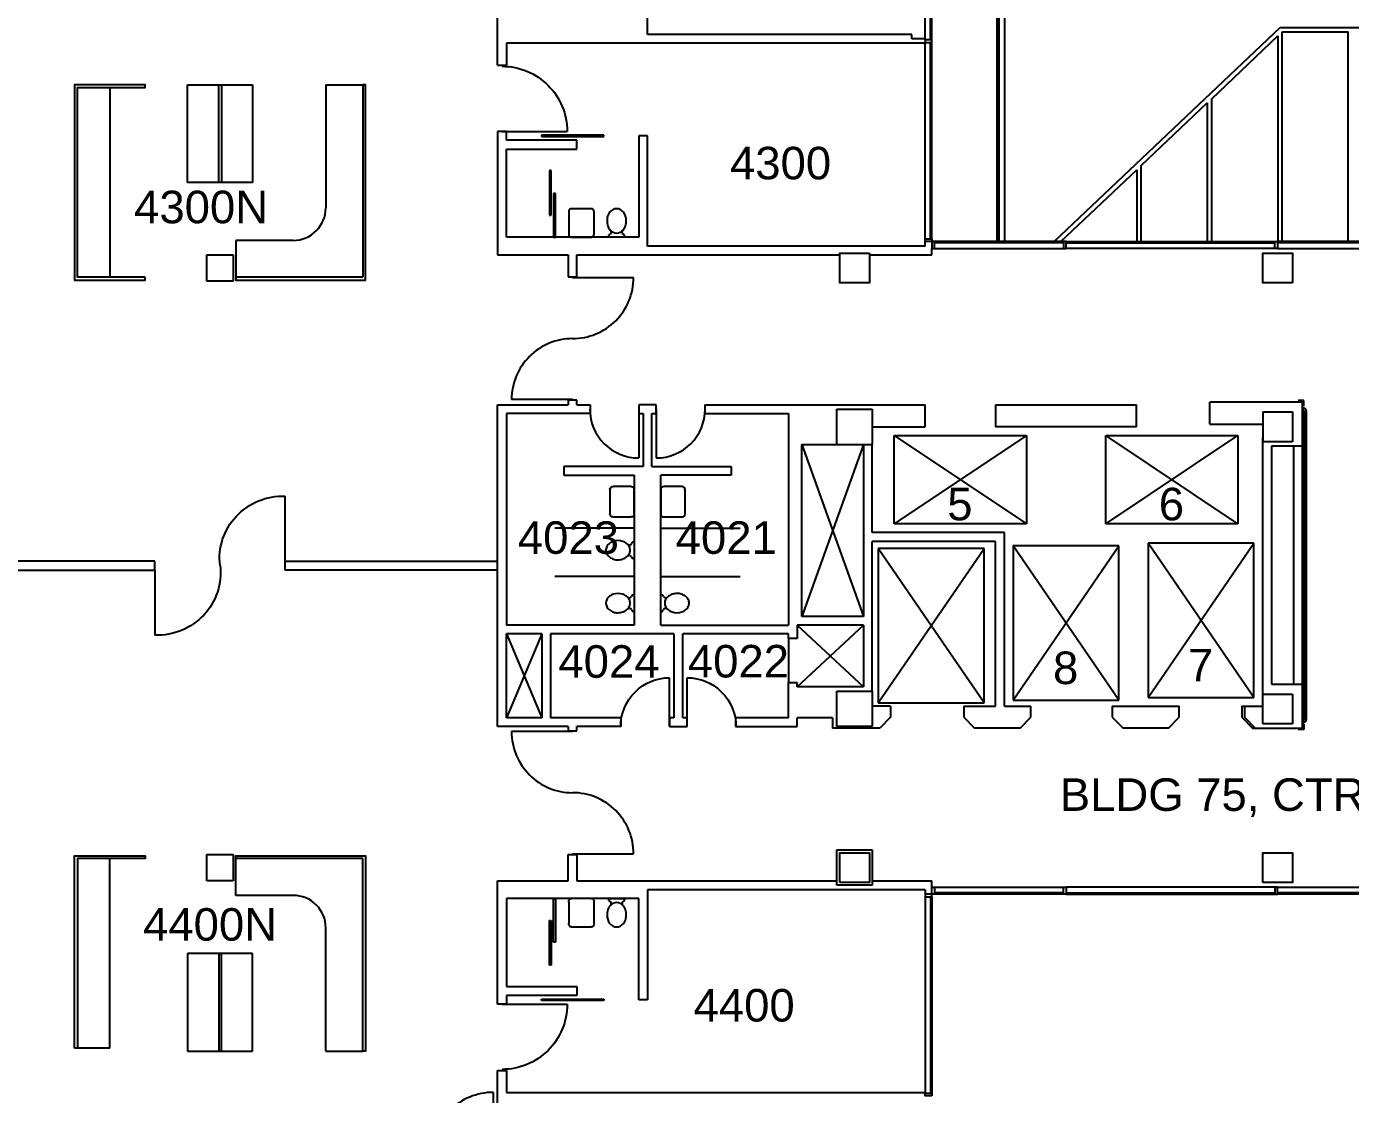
# Model space of a CAD drawing. Extents: x 338 to 7662, y 1527 to 4803.
# Drawn here: x 4984 to 5961, y 2813 to 3600 of the extents above; entities that cross this region are included whole.
import ezdxf

# ---------------------------------------------------------------- set-up
doc = ezdxf.new("R2010")
doc.units = 0
doc.header["$LTSCALE"] = 96
doc.header["$MEASUREMENT"] = 0
doc.layers.get('0').update_dxf_attribs({"linetype": 'CONTINUOUS'})
for name, color, linetype in [('A-ANNO-TEXT-STAIR', 4, 'CONTINUOUS'), ('A-ANNO-TX192', 4, 'CONTINUOUS'), ('A-COLS', 5, 'CONTINUOUS'), ('A-DOOR', 2, 'CONTINUOUS'), ('A-FLOR-EVTR', 2, 'CONTINUOUS'), ('A-FLOR-HRAL', 1, 'CONTINUOUS'), ('A-FLOR-PFIX', 2, 'CONTINUOUS'), ('A-FLOR-TPTN', 1, 'CONTINUOUS'), ('A-FURN', 3, 'CONTINUOUS'), ('A-GLAZ', 2, 'CONTINUOUS'), ('A-GLAZ-SILL', 1, 'CONTINUOUS'), ('A-ROOF-LEVL-MED', 2, 'CONTINUOUS'), ('A-ROOF-LEVL-THICK', 3, 'CONTINUOUS'), ('A-SHFT', 1, 'CONTINUOUS'), ('A-WALL-FULL', 6, 'CONTINUOUS'), ('A-WALL-PRHT', 3, 'CONTINUOUS')]:
    doc.layers.add(name, color=color, linetype=linetype)
doc.styles.add('ARIAL', font='arial.ttf')

# ---------------------------------------------------------------- blocks, each defined once
blk = doc.blocks.new('endglaz')
blk.add_line((0, -4), (154, -4))
blk.add_lwpolyline([(156, -5), (156, 0), (154, 0), (154, -5)], close=True)
at = {"layer": 'A-GLAZ-SILL'}
for p, q in [((0, 0), (154, 0)), ((0, -5), (154, -5))]:
    blk.add_line(p, q, dxfattribs=at)

msp = doc.modelspace()

# ---------------------------------------------------------------- linework, layer by layer
at = {"layer": 'A-COLS'}
for p, q in [((5117.25, 3412.25), (5117.25, 3431.75)), ((5117.25, 3431.75), (5136.75, 3431.75)), ((5136.75, 3431.75), (5136.75, 3412.25)), ((5136.75, 3412.25), (5117.25, 3412.25)), ((5582, 3318), (5608, 3318)), ((5582, 3292), (5582, 3318)), ((5608, 3318), (5608, 3292)), ((5896, 3316), (5918, 3316)), ((5896, 3316), (5896, 3294)), ((5918, 3316), (5918, 3294)), ((5582, 3292), (5608, 3292)), ((5918, 3294), (5896, 3294)), ((5582, 3084), (5582, 3110)), ((5582, 3110), (5608, 3110)), ((5608, 3110), (5608, 3084)), ((5896, 3108), (5918, 3108)), ((5896, 3086), (5896, 3108)), ((5918, 3108), (5918, 3086)), ((5918, 3086), (5896, 3086)), ((5608, 3084), (5582, 3084)), ((5117.25, 2970.25), (5117.25, 2989.75)), ((5117.25, 2989.75), (5136.75, 2989.75)), ((5136.75, 2989.75), (5136.75, 2970.25)), ((5582, 2967), (5582, 2993)), ((5582, 2993), (5608, 2993)), ((5608, 2993), (5608, 2967)), ((5136.75, 2970.25), (5117.25, 2970.25)), ((5608, 2967), (5582, 2967))]:
    msp.add_line(p, q, dxfattribs=at)
for points in [[(5606, 3433), (5606, 3411), (5584, 3411), (5584, 3433)], [(5918, 3411), (5896, 3411), (5896, 3433), (5918, 3433)], [(5584, 2969), (5584, 2991), (5606, 2991), (5606, 2969)], [(5896, 2969), (5896, 2991), (5918, 2991), (5918, 2969)]]:
    msp.add_lwpolyline(points, close=True, dxfattribs=at)
at = {"layer": 'A-DOOR'}
for p, q in [((5335, 3522.75), (5383, 3522.75)), ((5410, 3520), (5364, 3520)), ((5364, 3520), (5364, 3519)), ((5364, 3519), (5410, 3519)), ((5410, 3519), (5410, 3520)), ((5371.261, 3494), (5370, 3494)), ((5370, 3494), (5370, 3461)), ((5371.261, 3460.9944), (5371.261, 3494)), ((5374.52583, 3477), (5373, 3477)), ((5373, 3477), (5373, 3444.75)), ((5374.52583, 3444.75), (5374.52583, 3477)), ((5370, 3461), (5371.261, 3460.9944)), ((5373, 3444.75), (5374.52583, 3444.75)), ((5387, 3415), (5432, 3415)), ((5387, 3325), (5342, 3325)), ((5435.75, 3318), (5435.75, 3282)), ((5448.75, 3318), (5448.75, 3282)), ((5175, 3205.875), (5175, 3253.875)), ((5079, 3199.375), (5079, 3151.375)), ((5458.5, 3084), (5458.5, 3120)), ((5471.5, 3084), (5471.5, 3120)), ((5387, 3080.25), (5342, 3080.25)), ((5387, 2990.25), (5432, 2990.25)), ((5373, 2957.25), (5374.52583, 2957.25)), ((5373, 2925), (5373, 2957.25)), ((5374.52583, 2957.25), (5374.52583, 2925)), ((5370, 2941), (5371.261, 2941.0056)), ((5370, 2908), (5370, 2941)), ((5371.261, 2941.0056), (5371.261, 2908)), ((5374.52583, 2925), (5373, 2925)), ((5371.261, 2908), (5370, 2908)), ((5364, 2883), (5410, 2883)), ((5364, 2882), (5364, 2883)), ((5410, 2882), (5364, 2882)), ((5410, 2883), (5410, 2882)), ((5335, 2879.25), (5383, 2879.25)), ((5328.6, 2768.75), (5328.6, 2814.35))]:
    msp.add_line(p, q, dxfattribs=at)
at = {"layer": 'A-DOOR', "extrusion": (0, 0, -1)}
for centre, major_axis, ratio, start_param, end_param in [((5335, 3522.75), (33.94113, 33.94113), 1, 5.497787144, 7.068583471), ((5172.5, 3208.875), (-42.50477, -17.59618), 0.975189791, 0.262214196, 2.009064305), ((5081.5, 3196.375), (42.50477, 17.59618), 0.975189791, 0.262214196, 2.009064305), ((5458.5, 3084), (25.45584, 25.45584), 1, 3.926990817, 5.497787144), ((5471.5, 3084), (-25.45584, 25.45584), 1, 0.785398163, 2.35619449), ((5335, 2879.25), (33.94113, 33.94113), 1, 0.785398163, 2.35619449)]:
    msp.add_ellipse(centre, major_axis=major_axis, ratio=ratio, start_param=start_param, end_param=end_param, dxfattribs=at)
at = {"layer": 'A-DOOR'}
for centre, major_axis, start_param, end_param in [((5387, 3415), (-31.81981, 31.81981), 2.35619449, 3.926990817), ((5387, 3325), (-31.81981, 31.81981), 5.497787144, 7.068583471), ((5435.75, 3318), (-25.45584, 25.45584), 0.785398163, 2.35619449), ((5448.75, 3318), (25.45584, 25.45584), 3.926990817, 5.497787144), ((5387, 3080.25), (31.81981, 31.81981), 2.35619449, 3.926990817), ((5387, 2990.25), (31.81981, 31.81981), 5.497787144, 7.068583471), ((5328.6, 2768.75), (-32.24407, 32.24407), 5.497787144, 7.068583471)]:
    msp.add_ellipse(centre, major_axis=major_axis, ratio=1, start_param=start_param, end_param=end_param, dxfattribs=at)
at = {"layer": 'A-FLOR-EVTR'}
for p, q in [((5624.25, 3298.5), (5721.75, 3298.5)), ((5624.25, 3233.5), (5624.25, 3298.5)), ((5721.75, 3298.5), (5624.25, 3233.5)), ((5624.25, 3298.5), (5721.75, 3233.5)), ((5721.75, 3298.5), (5721.75, 3233.5)), ((5780.25, 3233.5), (5780.25, 3298.5)), ((5780.25, 3298.5), (5877.75, 3298.5)), ((5780.25, 3233.5), (5877.75, 3298.5)), ((5877.75, 3233.5), (5780.25, 3298.5)), ((5877.75, 3298.5), (5877.75, 3233.5)), ((5721.75, 3233.5), (5624.25, 3233.5)), ((5877.75, 3233.5), (5780.25, 3233.5)), ((5690.5, 3101.5), (5612.5, 3215.25)), ((5612.5, 3101.5), (5690.5, 3215.25)), ((5612.5, 3215.25), (5612.5, 3101.5)), ((5690.5, 3215.25), (5612.5, 3215.25)), ((5690.5, 3101.5), (5690.5, 3215.25)), ((5790, 3217.25), (5712, 3217.25)), ((5712, 3103.5), (5790, 3217.25)), ((5790, 3103.5), (5712, 3217.25)), ((5712, 3217.25), (5712, 3103.5)), ((5790, 3103.5), (5790, 3217.25)), ((5889.5, 3105.5), (5811.5, 3219.25)), ((5811.5, 3105.5), (5889.5, 3219.25)), ((5811.5, 3219.25), (5811.5, 3105.5)), ((5889.5, 3219.25), (5811.5, 3219.25)), ((5889.5, 3105.5), (5889.5, 3219.25)), ((5811.5, 3105.5), (5889.5, 3105.5)), ((5612.5, 3101.5), (5690.5, 3101.5)), ((5712, 3103.5), (5790, 3103.5))]:
    msp.add_line(p, q, dxfattribs=at)
at = {"layer": 'A-FLOR-HRAL'}
for p, q in [((5700, 4214.5), (5700, 3441.5)), ((5701.5, 4214.5), (5701.5, 3441.5)), ((5926.25, 3324.25), (5922.25, 3324.25)), ((5926.25, 3320.25), (5926.25, 3324.25)), ((5926.75, 3089.5), (5926.75, 3316)), ((5928.25, 3089.5), (5928.25, 3316)), ((5926.25, 3081.75), (5922.25, 3081.75)), ((5926.25, 3085.75), (5926.25, 3081.75))]:
    msp.add_line(p, q, dxfattribs=at)
for centre, radius, start, end in [((5925.25, 3316), 3, 0, 90), ((5925.25, 3316), 1.5, 0, 90), ((5925.25, 3089.5), 3, 270, 0), ((5925.25, 3089.5), 1.5, 270, 0)]:
    msp.add_arc(centre, radius, start, end, dxfattribs=at)
at = {"layer": 'A-FLOR-PFIX'}
for p, q in [((5384.125, 3463.125), (5384.125, 3447.375)), ((5401, 3465.75), (5386, 3465.75)), ((5402.875, 3447.375), (5402.875, 3463.125)), ((5386, 3444.75), (5401, 3444.75)), ((5425.5, 3444.75), (5413.5, 3444.75)), ((5414.5, 3258.75), (5414.5, 3240.75)), ((5430.25, 3261), (5416.75, 3261)), ((5432.5, 3240.75), (5432.5, 3258.75)), ((5452, 3258.75), (5452, 3240.75)), ((5467.75, 3261), (5454.25, 3261)), ((5470, 3240.75), (5470, 3258.75)), ((5416.75, 3238.5), (5430.25, 3238.5)), ((5454.25, 3238.5), (5467.75, 3238.5)), ((5432.5, 3220), (5432.5, 3208)), ((5432.5, 3181), (5432.5, 3169)), ((5452, 3169), (5452, 3181)), ((5384.125, 2954.625), (5384.125, 2938.875)), ((5402.875, 2938.875), (5402.875, 2954.625)), ((5413.5, 2957.25), (5425.5, 2957.25)), ((5386, 2936.25), (5401, 2936.25))]:
    msp.add_line(p, q, dxfattribs=at)
for centre, radius, start, end in [((5421.0944, 3457.3092), 8.68803, 161.96235197, 183.69039014), ((5422.43599, 3456.87232), 10.09896, 141.82628868, 161.96235197), ((5420.3602, 3458.50426), 7.45848, 117.78334671, 141.82628868), ((5419.5, 3460.13692), 5.61308, 62.21665329, 117.78334671), ((5418.6398, 3458.50426), 7.45848, 38.17371132, 62.21665329), ((5417.28911, 3457.44237), 9.17661, 18.03764803, 38.17371132), ((5415.16295, 3456.75), 11.41267, 0, 18.03764803), ((5423.83705, 3456.75), 11.41267, 180, 198.03764803), ((5421.71089, 3456.05763), 9.17661, 198.03764803, 218.17371132), ((5420.3602, 3454.99574), 7.45848, 218.17371132, 242.21665329), ((5413.83348, 3448.41652), 1.79486, 291.79875016, 48.25712795), ((5419.5, 3453.36308), 5.61308, 242.21665329, 297.78334671), ((5418.6398, 3454.99574), 7.45848, 297.78334671, 321.82628868), ((5425.19531, 3448.44531), 1.83236, 134.34401739, 247.69959954), ((5417.28911, 3456.05763), 9.17661, 321.82628868, 341.96235197), ((5415.16295, 3456.75), 11.41267, 341.96235197, 0), ((5415, 3445.25), 1.58114, 108.43494882, 198.43494882), ((5424, 3445.25), 1.58114, 341.56505118, 71.56505118), ((5417.11308, 3214), 5.61308, 152.21665329, 207.78334671), ((5418.74574, 3213.1398), 7.45848, 128.17371132, 152.21665329), ((5419.80763, 3211.78911), 9.17661, 108.03764803, 128.17371132), ((5420.5, 3209.66295), 11.41267, 71.96235197, 108.03764803), ((5421.19237, 3211.78911), 9.17661, 51.82628868, 71.96235197), ((5422.25426, 3213.1398), 7.45848, 27.78334671, 51.82628868), ((5428.80469, 3219.69531), 1.83236, 224.34401739, 337.69959954), ((5423.88692, 3214), 5.61308, 360, 27.78334671), ((5423.88692, 3214), 5.61308, 332.21665329, 0), ((5432, 3218.5), 1.58114, 71.56505118, 161.56505118), ((5418.74574, 3214.8602), 7.45848, 207.78334671, 231.82628868), ((5420.37768, 3216.93599), 10.09896, 231.82628868, 251.96235197), ((5419.9408, 3215.5944), 8.68803, 251.96235197, 273.69039014), ((5420.5, 3218.33705), 11.41267, 270, 288.03764803), ((5421.19237, 3216.21089), 9.17661, 288.03764803, 308.17371132), ((5422.25426, 3214.8602), 7.45848, 308.17371132, 332.21665329), ((5428.83348, 3208.33348), 1.79486, 21.79875016, 138.25712795), ((5432, 3209.5), 1.58114, 198.43494882, 288.43494882), ((5417.11308, 3175), 5.61308, 152.21665329, 207.78334671), ((5418.74574, 3174.1398), 7.45848, 128.17371132, 152.21665329), ((5419.80763, 3172.78911), 9.17661, 108.03764803, 128.17371132), ((5420.5, 3170.66295), 11.41267, 71.96235197, 108.03764803), ((5421.19237, 3172.78911), 9.17661, 51.82628868, 71.96235197), ((5422.25426, 3174.1398), 7.45848, 27.78334671, 51.82628868), ((5428.80469, 3180.69531), 1.83236, 224.34401739, 337.69959954), ((5423.88692, 3175), 5.61308, 360, 27.78334671), ((5423.88692, 3175), 5.61308, 332.21665329, 0), ((5432, 3179.5), 1.58114, 71.56505118, 161.56505118), ((5452.5, 3179.5), 1.58114, 18.43494882, 108.43494882), ((5455.66652, 3180.66652), 1.79486, 201.79875016, 318.25712795), ((5460.61308, 3175), 5.61308, 152.21665329, 207.78334671), ((5462.24574, 3174.1398), 7.45848, 128.17371132, 152.21665329), ((5463.30763, 3172.78911), 9.17661, 108.03764803, 128.17371132), ((5464, 3170.66295), 11.41267, 90, 108.03764803), ((5464.5592, 3173.4056), 8.68803, 71.96235197, 93.69039014), ((5464.12232, 3172.06401), 10.09896, 51.82628868, 71.96235197), ((5465.75426, 3174.1398), 7.45848, 27.78334671, 51.82628868), ((5467.38692, 3175), 5.61308, 360, 27.78334671), ((5467.38692, 3175), 5.61308, 332.21665329, 0), ((5418.74574, 3175.8602), 7.45848, 207.78334671, 231.82628868), ((5420.37768, 3177.93599), 10.09896, 231.82628868, 251.96235197), ((5419.9408, 3176.5944), 8.68803, 251.96235197, 273.69039014), ((5420.5, 3179.33705), 11.41267, 270, 288.03764803), ((5421.19237, 3177.21089), 9.17661, 288.03764803, 308.17371132), ((5422.25426, 3175.8602), 7.45848, 308.17371132, 332.21665329), ((5428.83348, 3169.33348), 1.79486, 21.79875016, 138.25712795), ((5432, 3170.5), 1.58114, 198.43494882, 288.43494882), ((5452.5, 3170.5), 1.58114, 251.56505118, 341.56505118), ((5455.69531, 3169.30469), 1.83236, 44.34401739, 157.69959954), ((5462.24574, 3175.8602), 7.45848, 207.78334671, 231.82628868), ((5463.30763, 3177.21089), 9.17661, 231.82628868, 251.96235197), ((5464, 3179.33705), 11.41267, 251.96235197, 288.03764803), ((5464.69237, 3177.21089), 9.17661, 288.03764803, 308.17371132), ((5465.75426, 3175.8602), 7.45848, 308.17371132, 332.21665329), ((5421.71089, 2945.94237), 9.17661, 141.82628868, 161.96235197), ((5415, 2956.75), 1.58114, 161.56505118, 251.56505118), ((5420.3602, 2947.00426), 7.45848, 117.78334671, 141.82628868), ((5413.80469, 2953.55469), 1.83236, 314.34401739, 67.69959954), ((5419.5, 2948.63692), 5.61308, 62.21665329, 117.78334671), ((5418.6398, 2947.00426), 7.45848, 38.17371132, 62.21665329), ((5425.16652, 2953.58348), 1.79486, 111.79875016, 228.25712795), ((5424, 2956.75), 1.58114, 288.43494882, 18.43494882), ((5417.28911, 2945.94237), 9.17661, 18.03764803, 38.17371132), ((5423.83705, 2945.25), 11.41267, 161.96235197, 198.03764803), ((5421.71089, 2944.55763), 9.17661, 198.03764803, 218.17371132), ((5416.56401, 2945.12768), 10.09896, 321.82628868, 341.96235197), ((5415.16295, 2945.25), 11.41267, 0, 18.03764803), ((5417.9056, 2944.6908), 8.68803, 341.96235197, 3.69039014), ((5420.3602, 2943.49574), 7.45848, 218.17371132, 242.21665329), ((5419.5, 2941.86308), 5.61308, 242.21665329, 297.78334671), ((5418.6398, 2943.49574), 7.45848, 297.78334671, 321.82628868)]:
    msp.add_arc(centre, radius, start, end, dxfattribs=at)
for centre, major_axis, ratio, start_param, end_param in [((5386, 3463.125), (0, 2.625), 0.714285714, 0, 1.570796327), ((5401, 3463.125), (0, 2.625), 0.714285714, 4.71238898, 6.283185307), ((5386, 3447.375), (0, 2.625), 0.714285714, 1.570796327, 3.141592654), ((5401, 3447.375), (0, 2.625), 0.714285714, 3.141592654, 4.71238898), ((5454.25, 3258.75), (1.59099, 1.59099), 1, 0.785398163, 2.35619449), ((5467.75, 3258.75), (1.59099, 1.59099), 1, 5.497787144, 7.068583471), ((5454.25, 3240.75), (1.59099, 1.59099), 1, 2.35619449, 3.926990817), ((5467.75, 3240.75), (1.59099, 1.59099), 1, 3.926990817, 5.497787144)]:
    msp.add_ellipse(centre, major_axis=major_axis, ratio=ratio, start_param=start_param, end_param=end_param, dxfattribs=at)
at = {"layer": 'A-FLOR-PFIX', "extrusion": (0, 0, -1)}
for centre, major_axis, ratio, start_param, end_param in [((5416.75, 3258.75), (1.59099, 1.59099), 1, 3.926990817, 5.497787144), ((5430.25, 3258.75), (1.59099, 1.59099), 1, 5.497787144, 7.068583471), ((5416.75, 3240.75), (1.59099, 1.59099), 1, 2.35619449, 3.926990817), ((5430.25, 3240.75), (1.59099, 1.59099), 1, 0.785398163, 2.35619449), ((5386, 2954.625), (0, 2.625), 0.714285714, 4.71238898, 6.283185307), ((5401, 2954.625), (0, 2.625), 0.714285714, 0, 1.570796327), ((5386, 2938.875), (0, 2.625), 0.714285714, 3.141592654, 4.71238898), ((5401, 2938.875), (0, 2.625), 0.714285714, 1.570796327, 3.141592654)]:
    msp.add_ellipse(centre, major_axis=major_axis, ratio=ratio, start_param=start_param, end_param=end_param, dxfattribs=at)
at = {"layer": 'A-FLOR-TPTN'}
for p, q in [((5432.5, 3230.25), (5374, 3230.25)), ((5452, 3230.25), (5510.5, 3230.25)), ((5432.5, 3194.5), (5374, 3194.5)), ((5452, 3194.5), (5510.5, 3194.5))]:
    msp.add_line(p, q, dxfattribs=at)
at = {"layer": 'A-FURN'}
for p, q in [((5045.75, 3555.18164), (5045.75, 3415.18164)), ((5103, 3557.18164), (5126, 3557.18164)), ((5103, 3485.18164), (5103, 3557.18164)), ((5128, 3557.18164), (5151, 3557.18164)), ((5151, 3557.18164), (5151, 3485.18164)), ((5205, 3557.18164), (5205, 3466.43164)), ((5205, 3557.18164), (5232.25, 3557.18164)), ((5126, 3485.18164), (5103, 3485.18164)), ((5151, 3485.18164), (5128, 3485.18164)), ((5181, 3442.43164), (5138.74187, 3442.43164)), ((5138.74187, 3442.43164), (5138.74187, 3415.18164)), ((5045.75, 2846.81836), (5045.75, 2986.81836)), ((5138.74187, 2959.56836), (5138.74187, 2986.81836)), ((5181, 2959.56836), (5138.74187, 2959.56836)), ((5205, 2844.81836), (5205, 2935.56836)), ((5103, 2916.81836), (5103, 2844.81836)), ((5126, 2916.81836), (5103, 2916.81836)), ((5151, 2916.81836), (5128, 2916.81836)), ((5151, 2844.81836), (5151, 2916.81836)), ((5045.75, 2846.81836), (5021.75, 2846.81836)), ((5103, 2844.81836), (5126, 2844.81836)), ((5128, 2844.81836), (5151, 2844.81836)), ((5205, 2844.81836), (5232.25, 2844.81836))]:
    msp.add_line(p, q, dxfattribs=at)
for points in [[(5071.75, 3415.18164), (5021.75, 3415.18164), (5021.75, 3555.18164), (5071.75, 3555.18164), (5071.75, 3557.18164), (5019.75, 3557.18164), (5019.75, 3413.18164), (5071.75, 3413.18164)], [(5126, 3557.18164), (5128, 3557.18164), (5128, 3485.18164), (5126, 3485.18164)], [(5232.25, 3415.18164), (5138.74187, 3415.18164), (5138.74187, 3413.18164), (5234.25, 3413.18164), (5234.25, 3557.18164), (5232.25, 3557.18164)], [(5019.75, 2846.81836), (5019.75, 2988.81836), (5071.75, 2988.81836), (5071.75, 2986.81836), (5021.75, 2986.81836), (5021.75, 2846.81836)], [(5232.25, 2986.81836), (5138.74187, 2986.81836), (5138.74187, 2988.81836), (5234.25, 2988.81836), (5234.25, 2844.81836), (5232.25, 2844.81836)], [(5126, 2844.81836), (5128, 2844.81836), (5128, 2916.81836), (5126, 2916.81836)]]:
    msp.add_lwpolyline(points, close=True, dxfattribs=at)
for centre, start, end in [((5181, 3466.43164), 270, 0), ((5181, 2935.56836), 0, 90)]:
    msp.add_arc(centre, 24, start, end, dxfattribs=at)
at = {"layer": 'A-GLAZ'}
for p, q in [((5651, 3443.5), (5651, 3588.25)), ((5749, 3440.5), (5654, 3440.5)), ((5751, 3440.5), (5905, 3440.5)), ((6061, 3440.5), (5907, 3440.5)), ((5749, 2961.5), (5654, 2961.5)), ((5751, 2961.5), (5905, 2961.5)), ((6061, 2961.5), (5907, 2961.5)), ((5651, 2958.5), (5651, 2813.75))]:
    msp.add_line(p, q, dxfattribs=at)
for points in [[(5652, 3590.25), (5647, 3590.25), (5647, 3588.25), (5652, 3588.25)], [(5652, 3441.5), (5647, 3441.5), (5647, 3443.5), (5652, 3443.5)], [(5652, 3436.5), (5654, 3436.5), (5654, 3441.5), (5652, 3441.5)], [(5749, 3436.5), (5751, 3436.5), (5751, 3441.5), (5749, 3441.5)], [(5905, 3441.5), (5907, 3441.5), (5907, 3436.5), (5905, 3436.5)], [(5652, 2960.5), (5647, 2960.5), (5647, 2958.5), (5652, 2958.5)], [(5652, 2965.5), (5654, 2965.5), (5654, 2960.5), (5652, 2960.5)], [(5749, 2965.5), (5751, 2965.5), (5751, 2960.5), (5749, 2960.5)], [(5905, 2960.5), (5907, 2960.5), (5907, 2965.5), (5905, 2965.5)], [(5652, 2811.75), (5647, 2811.75), (5647, 2813.75), (5652, 2813.75)]]:
    msp.add_lwpolyline(points, close=True, dxfattribs=at)
at = {"layer": 'A-GLAZ-SILL'}
for p, q in [((5647, 3443.5), (5647, 3588.25)), ((5652, 3443.5), (5652, 3588.25)), ((5749, 3441.5), (5654, 3441.5)), ((5751, 3441.5), (5905, 3441.5)), ((6061, 3441.5), (5907, 3441.5)), ((5654, 3436.5), (5749, 3436.5)), ((5905, 3436.5), (5751, 3436.5)), ((5907, 3436.5), (6061, 3436.5)), ((5654, 2965.5), (5749, 2965.5)), ((5749, 2960.5), (5654, 2960.5)), ((5905, 2965.5), (5751, 2965.5)), ((5751, 2960.5), (5905, 2960.5)), ((5907, 2965.5), (6061, 2965.5)), ((6061, 2960.5), (5907, 2960.5)), ((5647, 2958.5), (5647, 2813.75)), ((5652, 2958.5), (5652, 2813.75))]:
    msp.add_line(p, q, dxfattribs=at)
at = {"layer": 'A-ROOF-LEVL-MED'}
for p, q in [((5742.19899, 3441.5), (5908.79124, 3599.41557)), ((5908.79124, 3599.41557), (6220.72642, 3599.41557)), ((5910.38376, 3596.1661), (5910.38494, 3596.16721)), ((5910.38376, 3441.5), (5910.38376, 3596.1661)), ((5910.38494, 3596.16721), (5959.1339, 3596.16721)), ((5959.1339, 3441.5), (5959.1339, 3596.16721)), ((5858.38341, 3546.87379), (5907.13376, 3593.08535)), ((5907.13376, 3593.08535), (5907.13376, 3441.5)), ((5858.38341, 3441.5), (5858.38341, 3546.87429)), ((5806.38341, 3497.58181), (5855.13341, 3543.79304)), ((5855.13341, 3543.79359), (5855.13341, 3441.5)), ((5806.38341, 3441.5), (5806.38341, 3497.58301)), ((5747.22057, 3441.5), (5803.13341, 3494.50106)), ((5803.13341, 3494.50231), (5803.13341, 3441.5))]:
    msp.add_line(p, q, dxfattribs=at)
at = {"layer": 'A-ROOF-LEVL-THICK'}
msp.add_lwpolyline([(6422.5, 3441.5), (6422.5, 4210.5), (5705.5, 4210.5), (5705.5, 3441.5)], dxfattribs=at)
at = {"layer": 'A-SHFT'}
for p, q in [((5601.5, 3292), (5556, 3165.25)), ((5556, 3292), (5601.5, 3165.25)), ((5552.75, 3158.75), (5601.5, 3113.25)), ((5552.75, 3113.25), (5601.5, 3158.75)), ((5364.25, 3152.25), (5338.25, 3090.5)), ((5338.25, 3152.25), (5364.25, 3090.5)), ((5546.25, 3149), (5546.25, 3116.5))]:
    msp.add_line(p, q, dxfattribs=at)
at = {"layer": 'A-WALL-FULL'}
for p, q in [((5331.75, 3571.5), (5331.75, 3678.75)), ((5442.25, 3594.25), (5442.25, 3675.5)), ((5637.25, 3594.25), (5442.25, 3594.25)), ((5637.25, 3591), (5637.25, 3594.25)), ((5647, 3587.75), (5338.25, 3587.75)), ((5338.25, 3587.75), (5338.25, 3571.5)), ((5647, 3591), (5637.25, 3591)), ((5331.75, 3571.5), (5338.25, 3571.5)), ((5338.25, 3522.75), (5331.75, 3522.75)), ((5331.75, 3522.75), (5331.75, 3431.75)), ((5338.25, 3516.25), (5338.25, 3522.75)), ((5390.25, 3516.25), (5338.25, 3516.25)), ((5390.25, 3509.75), (5390.25, 3516.25)), ((5442.25, 3519.5), (5435.75, 3519.5)), ((5435.75, 3519.5), (5435.75, 3444.75)), ((5442.25, 3438.25), (5442.25, 3519.5)), ((5338.25, 3444.75), (5338.25, 3509.75)), ((5338.25, 3509.75), (5390.25, 3509.75)), ((5435.75, 3444.75), (5338.25, 3444.75)), ((5647, 3438.25), (5442.25, 3438.25)), ((5647, 3438.25), (5647, 3441.5)), ((5331.75, 3431.75), (5383.75, 3431.75)), ((5383.75, 3431.75), (5383.75, 3415.5)), ((5390.25, 3415.5), (5390.25, 3431.75)), ((5390.25, 3431.75), (5584, 3431.75)), ((5606, 3431.75), (5652, 3431.75)), ((5652, 3431.75), (5652, 3436.5)), ((5383.75, 3415.5), (5390.25, 3415.5)), ((5331.75, 3084), (5331.75, 3321.25)), ((5331.75, 3321.25), (5383.75, 3321.25)), ((5390.25, 3324.5), (5383.75, 3324.5)), ((5383.75, 3324.5), (5383.75, 3321.25)), ((5390.25, 3321.25), (5390.25, 3324.5)), ((5390.25, 3321.25), (5400, 3321.25)), ((5400, 3321.25), (5400, 3314.75)), ((5448.75, 3321.25), (5435.75, 3321.25)), ((5435.75, 3321.25), (5435.75, 3314.75)), ((5448.75, 3314.75), (5448.75, 3321.25)), ((5484.5, 3321.25), (5484.5, 3314.75)), ((5484.5, 3321.25), (5647, 3321.25)), ((5647, 3305), (5647, 3321.25)), ((5699, 3321.25), (5803, 3321.25)), ((5699, 3321.25), (5699, 3305)), ((5803, 3305), (5803, 3321.25)), ((5857, 3307), (5857, 3323.25)), ((5925.25, 3323.25), (5857, 3323.25)), ((5925.25, 3082.75), (5925.25, 3323.25)), ((5400, 3314.75), (5338.25, 3314.75)), ((5338.25, 3314.75), (5338.25, 3158.75)), ((5435.75, 3314.75), (5439, 3314.75)), ((5439, 3314.75), (5439, 3275.75)), ((5445.5, 3314.75), (5448.75, 3314.75)), ((5445.5, 3275.75), (5445.5, 3314.75)), ((5484.5, 3314.75), (5546.25, 3314.75)), ((5546.25, 3314.75), (5546.25, 3158.75)), ((5608, 3305), (5647, 3305)), ((5803, 3305), (5699, 3305)), ((5857, 3307), (5896, 3307)), ((5556, 3165.25), (5556, 3292)), ((5556, 3292), (5582, 3292)), ((5601.5, 3292), (5601.5, 3165.25)), ((5608, 3227), (5608, 3292)), ((5896, 3108), (5896, 3297)), ((5902.5, 3290.75), (5902.5, 3115.25)), ((5925.25, 3290.75), (5902.5, 3290.75)), ((5918.75, 3290.75), (5918.75, 3115.25)), ((5439, 3275.75), (5380.5, 3275.75)), ((5380.5, 3275.75), (5380.5, 3269.25)), ((5445.5, 3275.75), (5504, 3275.75)), ((5504, 3275.75), (5504, 3269.25)), ((5380.5, 3269.25), (5432.5, 3269.25)), ((5432.5, 3269.25), (5432.5, 3158.75)), ((5504, 3269.25), (5452, 3269.25)), ((5452, 3158.75), (5452, 3269.25)), ((5705.5, 3227), (5608, 3227)), ((5705.5, 3099), (5705.5, 3227)), ((5608, 3110), (5608, 3220.5)), ((5699, 3220.5), (5608, 3220.5)), ((5699, 3099), (5699, 3220.5)), ((5601.5, 3165.25), (5556, 3165.25)), ((5432.5, 3158.75), (5338.25, 3158.75)), ((5452, 3158.75), (5546.25, 3158.75)), ((5601.5, 3158.75), (5552.75, 3158.75)), ((5552.75, 3158.75), (5552.75, 3149)), ((5601.5, 3158.75), (5601.5, 3113.25)), ((5338.25, 3090.5), (5338.25, 3152.25)), ((5364.25, 3152.25), (5338.25, 3152.25)), ((5364.25, 3152.25), (5364.25, 3090.5)), ((5461.75, 3152.25), (5370.75, 3152.25)), ((5370.75, 3152.25), (5370.75, 3090.5)), ((5461.75, 3152.25), (5461.75, 3090.5)), ((5546.25, 3152.25), (5468.25, 3152.25)), ((5468.25, 3090.5), (5468.25, 3152.25)), ((5546.25, 3149), (5546.25, 3152.25)), ((5552.75, 3149), (5546.25, 3149)), ((5546.25, 3116.5), (5552.75, 3116.5)), ((5546.25, 3090.5), (5546.25, 3116.5)), ((5552.75, 3113.25), (5552.75, 3116.5)), ((5902.5, 3115.25), (5925.25, 3115.25)), ((5601.5, 3113.25), (5552.75, 3113.25)), ((5621.5, 3099), (5608, 3099)), ((5621.5, 3099), (5621.5, 3091)), ((5675.50375, 3099), (5699, 3099)), ((5675.50375, 3099), (5675.50375, 3091)), ((5705.5, 3099), (5725.00375, 3099)), ((5725.00375, 3090.875), (5725.00375, 3099)), ((5785, 3099), (5785, 3091)), ((5785, 3099), (5834.5, 3099)), ((5834.5, 3090.875), (5834.5, 3099)), ((5880.5, 3099), (5896, 3099)), ((5880.5, 3099), (5880.5, 3091)), ((5882.5, 3099), (5882.5, 3091)), ((5364.25, 3090.5), (5338.25, 3090.5)), ((5422.75, 3090.5), (5370.75, 3090.5)), ((5422.75, 3084), (5422.75, 3090.5)), ((5461.75, 3090.5), (5458.5, 3090.5)), ((5458.5, 3090.5), (5458.5, 3084)), ((5471.5, 3090.5), (5468.25, 3090.5)), ((5471.5, 3084), (5471.5, 3090.5)), ((5546.25, 3090.5), (5507.25, 3090.5)), ((5507.25, 3090.5), (5507.25, 3084)), ((5578.75, 3090.5), (5552.75, 3090.5)), ((5552.75, 3084), (5552.75, 3090.5)), ((5578.75, 3090.5), (5578.75, 3082.75)), ((5621.5, 3091), (5613.5, 3082.75)), ((5675.50375, 3091), (5683.50375, 3082.75)), ((5717.00375, 3082.75), (5725.00375, 3090.875)), ((5785, 3091), (5793, 3082.75)), ((5826.5, 3082.75), (5834.5, 3090.875)), ((5880.5, 3091), (5888.5, 3082.75)), ((5882.5, 3091), (5890.5, 3082.75)), ((5383.75, 3084), (5331.75, 3084)), ((5383.75, 3084), (5383.75, 3080.75)), ((5383.75, 3080.75), (5390.25, 3080.75)), ((5422.75, 3084), (5390.25, 3084)), ((5390.25, 3080.75), (5390.25, 3084)), ((5458.5, 3084), (5471.5, 3084)), ((5507.25, 3084), (5552.75, 3084)), ((5613.5, 3082.75), (5578.75, 3082.75)), ((5717.00375, 3082.75), (5683.50375, 3082.75)), ((5826.5, 3082.75), (5793, 3082.75)), ((5888.5, 3082.75), (5925.25, 3082.75)), ((5383.75, 2970.25), (5383.75, 2989.75)), ((5383.75, 2989.75), (5390.25, 2989.75)), ((5390.25, 2989.75), (5390.25, 2970.25)), ((5331.75, 2970.25), (5383.75, 2970.25)), ((5331.75, 2879.25), (5331.75, 2970.25)), ((5390.25, 2970.25), (5582, 2970.25)), ((5608, 2970.25), (5652, 2970.25)), ((5652, 2960.5), (5652, 2970.25)), ((5442.25, 2963.75), (5442.25, 2882.5)), ((5647, 2963.75), (5442.25, 2963.75)), ((5647, 2963.75), (5647, 2960.5)), ((5652, 2960.5), (5647, 2960.5)), ((5338.25, 2957.25), (5338.25, 2892.25)), ((5435.75, 2957.25), (5338.25, 2957.25)), ((5435.75, 2882.5), (5435.75, 2957.25)), ((5338.25, 2892.25), (5390.25, 2892.25)), ((5390.25, 2892.25), (5390.25, 2885.75)), ((5338.25, 2885.75), (5338.25, 2879.25)), ((5390.25, 2885.75), (5338.25, 2885.75)), ((5442.25, 2882.5), (5435.75, 2882.5)), ((5338.25, 2879.25), (5331.75, 2879.25)), ((5331.75, 2830.5), (5338.25, 2830.5)), ((5331.75, 2772), (5331.75, 2830.5)), ((5338.25, 2830.5), (5338.25, 2814.25)), ((5338.25, 2814.25), (5647, 2814.25))]:
    msp.add_line(p, q, dxfattribs=at)
at = {"layer": 'A-WALL-PRHT'}
for p, q in [((5079, 3205.875), (4922.25, 3205.875)), ((5079, 3199.375), (5079, 3205.875)), ((5175, 3199.375), (5175, 3205.875)), ((5175, 3205.875), (5331.75, 3205.875)), ((4922.25, 3199.375), (5079, 3199.375)), ((5331.75, 3199.375), (5175, 3199.375))]:
    msp.add_line(p, q, dxfattribs=at)

# ---------------------------------------------------------------- block references
at = {"layer": 'A-GLAZ', "rotation": 90}
msp.add_blockref('endglaz', (5647, 3590.25), dxfattribs=at)

# ---------------------------------------------------------------- texts
at = {"layer": 'A-ANNO-TEXT-STAIR', "style": 'ARIAL'}
for s, p in [('5', (5663.34046, 3236.01674)), ('6', (5819.34046, 3236.01674)), ('8', (5741.34046, 3115.296)), ('7', (5840.84046, 3117.296)), ('BLDG 75, CTR STAIR', (5746.35004, 3021.82327))]:
    msp.add_text(s, height=24, dxfattribs=at).set_placement(p)
at = {"layer": 'A-ANNO-TX192', "style": 'ARIAL'}
for s, p in [('4300', (5503.12211, 3487.39648)), ('4300N', (5063.63149, 3455.01876)), ('4023', (5346.6315, 3211.3003)), ('4021', (5463.0611, 3211.3003)), ('4022', (5472.03622, 3120.17171)), ('4024', (5376.54575, 3119.95559)), ('4400N', (5070.23737, 2926.14032)), ('4400', (5476.23988, 2866.52583))]:
    msp.add_text(s, height=24, dxfattribs=at).set_placement(p)

doc.saveas('drawing.dxf')
